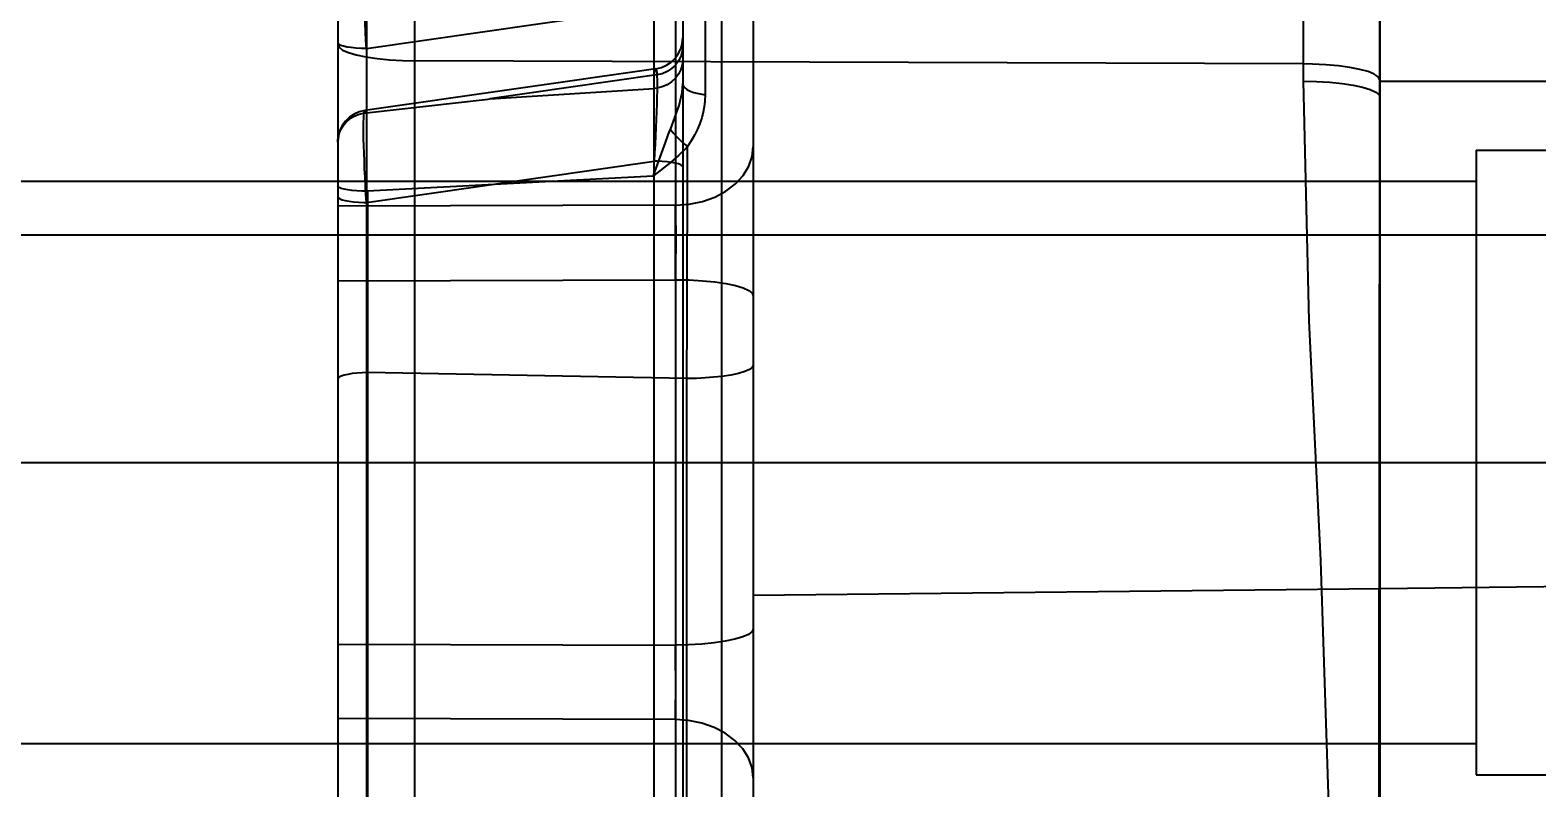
# Model space of a CAD drawing. Header units: millimetres. Extents: x 632 to 3922, y 1402 to 2001.
# Drawn here: x 3702.12 to 3711.77, y 1960.19 to 1965.04 of the extents above; entities that cross this region are included whole.
import ezdxf
from ezdxf.lldxf.tags import DXFTag

# ---------------------------------------------------------------- set-up
doc = ezdxf.new("R2010")
doc.units = ezdxf.units.MM
for name, color, linetype in [('7', 7, 'Continuous'), ('8', 8, 'Continuous'), ('CE', 1, 'CENTER'), ('DIM', 7, 'Continuous'), ('H1', 2, 'HIDDEN'), ('H2', 4, 'HIDDEN')]:
    doc.layers.add(name, color=color, linetype=linetype)
doc.styles.add('SY', font='romans.shx', dxfattribs={"width": 0.85, "height": 3, "bigfont": 'ghs.shx'})
tags = doc.linetypes.add('CENTER', pattern=[2, 1.25, -0.25, 0.25, -0.25]).pattern_tags.tags
tags[10:11] = [DXFTag(74, 4), DXFTag(75, 0), DXFTag(340, '0'), DXFTag(46, 1.0), DXFTag(50, 0.0), DXFTag(44, 0.0), DXFTag(45, 0.0)]
tags[8:9] = [DXFTag(74, 4), DXFTag(75, 0), DXFTag(340, '0'), DXFTag(46, 1.0), DXFTag(50, 0.0), DXFTag(44, 0.0), DXFTag(45, 0.0)]
tags[6:7] = [DXFTag(74, 4), DXFTag(75, 0), DXFTag(340, '0'), DXFTag(46, 1.0), DXFTag(50, 0.0), DXFTag(44, 0.0), DXFTag(45, 0.0)]
tags[4:5] = [DXFTag(74, 4), DXFTag(75, 0), DXFTag(340, '0'), DXFTag(46, 1.0), DXFTag(50, 0.0), DXFTag(44, 0.0), DXFTag(45, 0.0)]
tags = doc.linetypes.add('HIDDEN', pattern=[0.375, 0.25, -0.125]).pattern_tags.tags
tags[6:7] = [DXFTag(74, 4), DXFTag(75, 0), DXFTag(340, '0'), DXFTag(46, 1.0), DXFTag(50, 0.0), DXFTag(44, 0.0), DXFTag(45, 0.0)]
tags[4:5] = [DXFTag(74, 4), DXFTag(75, 0), DXFTag(340, '0'), DXFTag(46, 1.0), DXFTag(50, 0.0), DXFTag(44, 0.0), DXFTag(45, 0.0)]
doc.dimstyles.new('BaseStyle', dxfattribs={"dimtxt": 3, "dimasz": 2, "dimexe": 0.6, "dimexo": 0, "dimgap": 1, "dimtad": 1, "dimdsep": 46, "dimtxsty": 'SY', "dimcen": 0, "dimclrd": 3, "dimclre": 3, "dimclrt": 7, "dimaunit": 1, "dimazin": 0, "dimtfac": 1, "dimtmove": 0, "dimatfit": 3, "dimfxl": 1, "dimtolj": 1, "dimtzin": 0, "dimarcsym": 0})

# ---------------------------------------------------------------- blocks, each defined once
blk = doc.blocks.new('*D770')
at = {"layer": 'Defpoints', "color": 0}
for p in [(3736.3783, 1992.7284), (3669.8239, 1989.2284), (3690.8239, 1963.7284)]:
    blk.add_point(p, dxfattribs=at)
at = {"layer": 'DIM', "color": 3, "lineweight": -2}
for p, q in [((3677.8239, 1992.7284), (3673.8239, 1989.2284)), ((3736.3783, 1992.7284), (3677.8239, 1992.7284)), ((3673.8239, 1989.2284), (3664.8168, 1989.2284))]:
    blk.add_line(p, q, dxfattribs=at)
at = {"layer": 'DIM', "color": 7, "insert": (3666.8204, 1991.7284), "char_height": 3, "attachment_point": 5, "style": 'SY', "bg_fill": 3, "box_fill_scale": 1.1, "bg_fill_color": 256, "bg_fill_true_color": 13158600, "bg_fill_transparency": 0}
blk.add_mtext('\\A1;29', dxfattribs=at)
blk = doc.blocks.new('*D771')
at = {"layer": 'Defpoints', "color": 0}
for p in [(3669.8239, 1979.7284), (3751.5876, 1979.7284), (3690.8239, 1963.7284)]:
    blk.add_point(p, dxfattribs=at)
at = {"layer": 'DIM', "color": 3, "lineweight": -2}
blk.add_line((3751.5876, 1979.7284), (3665.0596, 1979.7284), dxfattribs=at)
at = {"layer": 'DIM', "color": 7, "insert": (3666.9418, 1982.2284), "char_height": 3, "attachment_point": 5, "style": 'SY', "bg_fill": 3, "box_fill_scale": 1.1, "bg_fill_color": 256, "bg_fill_true_color": 13158600, "bg_fill_transparency": 0}
blk.add_mtext('\\A1;16', dxfattribs=at)
blk = doc.blocks.new('*D773')
at = {"layer": 'Defpoints', "color": 0}
for p in [(3690.8239, 1963.7284), (3669.8239, 1938.2284), (3736.3783, 1934.7284)]:
    blk.add_point(p, dxfattribs=at)
at = {"layer": 'DIM', "color": 3, "lineweight": -2}
for p, q in [((3673.8239, 1938.2284), (3664.8168, 1938.2284)), ((3677.8239, 1934.7284), (3673.8239, 1938.2284)), ((3736.3783, 1934.7284), (3677.8239, 1934.7284))]:
    blk.add_line(p, q, dxfattribs=at)
at = {"layer": 'DIM', "color": 7, "insert": (3666.8204, 1940.7284), "char_height": 3, "attachment_point": 5, "style": 'SY', "bg_fill": 3, "box_fill_scale": 1.1, "bg_fill_color": 256, "bg_fill_true_color": 13158600, "bg_fill_transparency": 0}
blk.add_mtext('\\A1;29', dxfattribs=at)
blk = doc.blocks.new('*D774')
at = {"layer": 'Defpoints', "color": 0}
for p in [(3690.8239, 1963.7284), (3669.8239, 1947.7284), (3751.5876, 1947.7284)]:
    blk.add_point(p, dxfattribs=at)
at = {"layer": 'DIM', "color": 3, "lineweight": -2}
blk.add_line((3751.5876, 1947.7284), (3665.0596, 1947.7284), dxfattribs=at)
at = {"layer": 'DIM', "color": 7, "insert": (3666.9418, 1950.2284), "char_height": 3, "attachment_point": 5, "style": 'SY', "bg_fill": 3, "box_fill_scale": 1.1, "bg_fill_color": 256, "bg_fill_true_color": 13158600, "bg_fill_transparency": 0}
blk.add_mtext('\\A1;16', dxfattribs=at)

msp = doc.modelspace()

# ---------------------------------------------------------------- linework, layer by layer
at = {"layer": '7'}
for p, q in [((3704.0875, 1968.1156), (3704.0875, 1964.9483)), ((3704.0875, 1964.9483), (3704.0875, 1959.2392)), ((3710.7641, 1959.1722), (3710.7641, 1960.5185))]:
    msp.add_line(p, q, dxfattribs=at)
for points in [[(3710.7624, 1964.7226, 0), (3710.7624, 1970.0175, 0), (3710.7624, 1975.3441, 0), (3710.7624, 1979.5018, 0), (3710.7624, 1983.6736, 0)], [(3710.7641, 1964.7125, 0), (3710.7641, 1970.9978, 0), (3710.7641, 1977.3206, 0), (3710.7641, 1983.6738, 0)], [(3710.7641, 1960.5185, 0), (3710.7641, 1964.7125, 0)]]:
    msp.add_polyline3d(points, dxfattribs=at)
at = {"layer": '8'}
for p, q in [((3704.5807, 1964.8439), (3704.5807, 1967.5403)), ((3710.2695, 1964.8233), (3704.5807, 1964.8439)), ((3704.5807, 1959.1349), (3704.5807, 1964.8439)), ((3710.7624, 1964.6135), (3710.7624, 1964.7125)), ((3710.7641, 1964.7125), (3735.3728, 1964.7125))]:
    msp.add_line(p, q, dxfattribs=at)
for points in [[(3710.2695, 1983.6478, 0), (3710.2695, 1979.5279, 0), (3710.2695, 1975.4179, 0), (3710.2695, 1970.109, 0), (3710.2695, 1964.8233, 0)], [(3704.0875, 1964.9483, 0), (3704.0951, 1964.9301, 0), (3704.1178, 1964.9126, 0), (3704.1547, 1964.8961, 0), (3704.2049, 1964.8812, 0), (3704.2668, 1964.8683, 0), (3704.3385, 1964.8579, 0), (3704.4178, 1964.8502, 0), (3704.5023, 1964.8455, 0), (3704.5807, 1964.8439, 0)], [(3710.7624, 1964.7226, 0), (3710.7517, 1964.7407, 0), (3710.726, 1964.7581, 0), (3710.6862, 1964.7743, 0), (3710.6335, 1964.7888, 0), (3710.5695, 1964.8012, 0), (3710.496, 1964.8111, 0), (3710.4155, 1964.8182, 0), (3710.3302, 1964.8223, 0), (3710.2695, 1964.8233, 0)], [(3710.2695, 1964.8233, 0), (3710.2695, 1964.7141, 0)], [(3710.2695, 1964.7141, 0), (3710.3565, 1964.7122, 0), (3710.4406, 1964.7072, 0), (3710.5193, 1964.6992, 0), (3710.5901, 1964.6885, 0), (3710.6508, 1964.6755, 0), (3710.6998, 1964.6604, 0), (3710.7354, 1964.6438, 0), (3710.7565, 1964.6261, 0), (3710.7624, 1964.6135, 0)], [(3710.2695, 1964.7141, 0), (3710.3059, 1963.1793, 0), (3710.3817, 1961.6444, 0), (3710.4598, 1959.2325, 0)], [(3710.7624, 1964.7125, 0), (3710.7624, 1964.7126, 0), (3710.7624, 1964.7226, 0)], [(3710.7624, 1964.7125, 0), (3710.7641, 1964.7125, 0)], [(3710.7556, 1959.1721, 0), (3710.7569, 1960.6992, 0), (3710.7596, 1962.2181, 0), (3710.7624, 1964.6135, 0)]]:
    msp.add_polyline3d(points, dxfattribs=at)
at = {"layer": 'CE'}
for p, q in [((3690.8239, 1963.7284), (3775.3783, 1963.7284)), ((3693.8419, 1962.2717), (3752.5518, 1962.2717))]:
    msp.add_line(p, q, dxfattribs=at)
at = {"layer": 'H1'}
for p, q in [((3706.113, 1960.0876), (3706.113, 1968.1971)), ((3706.2963, 1968.233), (3706.2963, 1960.1235)), ((3704.2708, 1968.0573), (3704.2708, 1959.3993)), ((3706.2505, 1966.6792), (3706.2505, 1963.9194)), ((3704.2708, 1964.9217), (3706.113, 1965.1869)), ((3706.1241, 1964.793), (3704.2597, 1964.5246)), ((3706.113, 1964.7509), (3705.0611, 1964.5994)), ((3704.2708, 1963.9356), (3706.113, 1964.2008)), ((3706.2505, 1963.9194), (3704.0875, 1963.9126)), ((3706.2505, 1963.4419), (3706.2505, 1963.9194)), ((3704.0875, 1963.4352), (3706.2505, 1963.4419)), ((3706.2505, 1963.4419), (3706.2505, 1962.8098)), ((3704.2778, 1962.8467), (3704.2778, 1958.9047)), ((3706.3226, 1962.8085), (3704.2778, 1962.8467)), ((3706.7481, 1962.8946), (3706.7481, 1959.0132)), ((3706.2505, 1962.8098), (3706.2505, 1959.4075)), ((3706.3226, 1959.4371), (3706.3226, 1962.8085)), ((3706.5473, 1958.9409), (3706.5473, 1962.8223)), ((3736.3783, 1961.7421), (3710.7641, 1961.463)), ((3710.7641, 1961.463), (3706.7481, 1961.4193)), ((3704.0875, 1961.1083), (3706.2505, 1961.1015)), ((3706.2505, 1960.6241), (3704.0875, 1960.6309))]:
    msp.add_line(p, q, dxfattribs=at)
for points in [[(3706.4397, 1965.7567, 0), (3706.4397, 1965.6345, 0), (3706.4397, 1965.5056, 0), (3706.4397, 1965.3693, 0), (3706.4397, 1965.2269, 0), (3706.4397, 1965.0845, 0), (3706.4397, 1964.9371, 0), (3706.4397, 1964.7842, 0), (3706.4397, 1964.6271, 0)], [(3706.5473, 1962.8223, 0), (3706.5473, 1963.0451, 0), (3706.5473, 1963.2729, 0), (3706.5473, 1963.5024, 0), (3706.5473, 1963.7317, 0), (3706.5473, 1963.959, 0), (3706.5473, 1964.1836, 0), (3706.5473, 1964.405, 0), (3706.5473, 1964.6214, 0), (3706.5473, 1964.8309, 0), (3706.5473, 1965.0617, 0), (3706.5473, 1965.282, 0), (3706.5473, 1965.4896, 0), (3706.5473, 1965.6821, 0), (3706.5473, 1965.7866, 0)], [(3704.2708, 1964.9217, 0), (3704.2675, 1964.9756, 0), (3704.2644, 1965.0299, 0), (3704.2615, 1965.084, 0), (3704.259, 1965.1373, 0), (3704.2569, 1965.1891, 0), (3704.255, 1965.2389, 0), (3704.2536, 1965.286, 0), (3704.2526, 1965.3298, 0), (3704.252, 1965.3699, 0), (3704.2519, 1965.4056, 0), (3704.2522, 1965.4367, 0), (3704.2529, 1965.4627, 0), (3704.254, 1965.4833, 0), (3704.2555, 1965.4983, 0), (3704.2574, 1965.5074, 0), (3704.2597, 1965.5107, 0)], [(3706.7481, 1965.5281, 0), (3706.7481, 1965.4353, 0), (3706.7481, 1965.2642, 0), (3706.7481, 1965.0799, 0), (3706.7481, 1964.8841, 0), (3706.7481, 1964.6791, 0), (3706.7481, 1964.4929, 0), (3706.7481, 1964.3007, 0), (3706.7481, 1964.1041, 0), (3706.7481, 1963.9045, 0), (3706.7481, 1963.7026, 0), (3706.7481, 1963.4988, 0), (3706.7481, 1963.295, 0), (3706.7481, 1963.0926, 0), (3706.7481, 1962.8946, 0)], [(3704.2708, 1964.9217, 0), (3704.2363, 1964.9228, 0), (3704.2034, 1964.9249, 0), (3704.1731, 1964.9281, 0), (3704.1463, 1964.9321, 0), (3704.1238, 1964.9369, 0), (3704.1063, 1964.9424, 0), (3704.0943, 1964.9483, 0), (3704.0883, 1964.9545, 0), (3704.0875, 1964.9576, 0)], [(3706.2963, 1964.935, 0), (3706.2932, 1964.9029, 0), (3706.2842, 1964.8718, 0), (3706.2694, 1964.8426, 0), (3706.2493, 1964.8162, 0), (3706.2246, 1964.7934, 0), (3706.1959, 1964.7749, 0), (3706.1642, 1964.7613, 0), (3706.1304, 1964.753, 0), (3706.113, 1964.7509, 0)], [(3706.2963, 1964.8508, 0), (3706.2932, 1964.8187, 0), (3706.2842, 1964.7876, 0), (3706.2694, 1964.7584, 0), (3706.2493, 1964.732, 0), (3706.2246, 1964.7092, 0), (3706.1959, 1964.6908, 0), (3706.1642, 1964.6771, 0), (3706.1304, 1964.6688, 0), (3706.113, 1964.6667, 0)], [(3706.1241, 1964.793, 0), (3706.1264, 1964.7904, 0), (3706.1283, 1964.7818, 0), (3706.1298, 1964.7672, 0), (3706.1309, 1964.7467, 0), (3706.1316, 1964.7206, 0), (3706.1319, 1964.6891, 0), (3706.1317, 1964.6526, 0), (3706.1311, 1964.6117, 0), (3706.1301, 1964.567, 0), (3706.1286, 1964.519, 0), (3706.1268, 1964.4685, 0), (3706.1246, 1964.4161, 0), (3706.1221, 1964.3625, 0), (3706.1193, 1964.3083, 0), (3706.1162, 1964.2542, 0), (3706.113, 1964.2008, 0)], [(3706.113, 1964.7509, 0), (3706.1161, 1964.7688, 0), (3706.119, 1964.7819, 0), (3706.1217, 1964.79, 0), (3706.1241, 1964.793, 0)], [(3706.2171, 1964.4047, 0), (3706.2458, 1964.4808, 0), (3706.2728, 1964.5578, 0), (3706.2805, 1964.5848, 0), (3706.2869, 1964.6121, 0), (3706.2919, 1964.64, 0), (3706.2951, 1964.6683, 0), (3706.2963, 1964.6974, 0)], [(3706.2963, 1964.6974, 0), (3706.2993, 1964.6847, 0), (3706.3084, 1964.6723, 0), (3706.3232, 1964.6607, 0), (3706.3433, 1964.6502, 0), (3706.368, 1964.6412, 0), (3706.3967, 1964.6338, 0), (3706.4284, 1964.6284, 0), (3706.4397, 1964.6271, 0)], [(3704.2697, 1964.5112, 0), (3705.0511, 1964.5984, 0), (3705.0611, 1964.5994, 0)], [(3705.0611, 1964.5994, 0), (3706.113, 1964.6667, 0)], [(3706.4397, 1964.6271, 0), (3706.4381, 1964.5857, 0), (3706.4339, 1964.5497, 0), (3706.4273, 1964.514, 0), (3706.418, 1964.4782, 0), (3706.4061, 1964.443, 0), (3706.3902, 1964.4049, 0), (3706.3714, 1964.3676, 0), (3706.35, 1964.3307, 0), (3706.3266, 1964.2942, 0)], [(3704.0875, 1964.3231, 0), (3704.0875, 1964.3268, 0), (3704.088, 1964.3371, 0), (3704.0891, 1964.3474, 0), (3704.0919, 1964.3629, 0), (3704.0961, 1964.3782, 0), (3704.1016, 1964.3931, 0), (3704.1084, 1964.4076, 0), (3704.1164, 1964.4212, 0), (3704.1256, 1964.4342, 0), (3704.1359, 1964.4465, 0), (3704.1473, 1964.4579, 0), (3704.1596, 1964.4684, 0), (3704.1729, 1964.4779, 0), (3704.187, 1964.4863, 0), (3704.2017, 1964.4936, 0), (3704.2171, 1964.4998, 0), (3704.233, 1964.5047, 0), (3704.2494, 1964.5084, 0), (3704.2659, 1964.5108, 0)], [(3704.2708, 1963.9356, 0), (3704.2675, 1963.9895, 0), (3704.2644, 1964.0438, 0), (3704.2615, 1964.0979, 0), (3704.259, 1964.1512, 0), (3704.2569, 1964.203, 0), (3704.255, 1964.2528, 0), (3704.2536, 1964.2999, 0), (3704.2526, 1964.3437, 0), (3704.252, 1964.3837, 0), (3704.2519, 1964.4195, 0), (3704.2522, 1964.4506, 0), (3704.2529, 1964.4766, 0), (3704.254, 1964.4972, 0), (3704.2555, 1964.5121, 0), (3704.2574, 1964.5213, 0), (3704.2597, 1964.5246, 0)], [(3704.2597, 1964.5246, 0), (3704.2626, 1964.5213, 0), (3704.2659, 1964.5108, 0)], [(3704.2659, 1964.5108, 0), (3704.2697, 1964.5112, 0)], [(3706.1075, 1964.1058, 0), (3706.1091, 1964.1099, 0), (3706.1343, 1964.1789, 0), (3706.1599, 1964.249, 0), (3706.1861, 1964.3206, 0), (3706.2125, 1964.3923, 0), (3706.2171, 1964.4047, 0)], [(3706.2171, 1964.4047, 0), (3706.2354, 1964.3823, 0), (3706.2568, 1964.3588, 0), (3706.2808, 1964.3349, 0), (3706.3065, 1964.3114, 0), (3706.3266, 1964.2942, 0)], [(3706.3266, 1964.2942, 0), (3706.3174, 1964.2846, 0), (3706.2692, 1964.2375, 0), (3706.2182, 1964.193, 0), (3706.1107, 1964.1082, 0), (3706.1075, 1964.1058, 0)], [(3706.3226, 1962.8085, 0), (3706.3242, 1963.179, 0), (3706.3254, 1963.5536, 0), (3706.3262, 1963.9271, 0), (3706.3266, 1964.2942, 0)], [(3706.2963, 1964.1649, 0), (3706.2932, 1964.1711, 0), (3706.2842, 1964.1772, 0), (3706.2694, 1964.1829, 0), (3706.2493, 1964.188, 0), (3706.2246, 1964.1925, 0), (3706.1959, 1964.1961, 0), (3706.1642, 1964.1987, 0), (3706.1304, 1964.2003, 0), (3706.113, 1964.2008, 0)], [(3706.2505, 1963.9194, 0), (3706.3376, 1963.9256, 0), (3706.4219, 1963.943, 0), (3706.5009, 1963.971, 0), (3706.5721, 1964.0087, 0), (3706.6334, 1964.0551, 0), (3706.683, 1964.1087, 0), (3706.7193, 1964.1679, 0), (3706.7412, 1964.2308, 0), (3706.7481, 1964.2924, 0)], [(3706.1075, 1964.1058, 0), (3704.2763, 1964.0088, 0)], [(3704.2763, 1964.0088, 0), (3704.2417, 1964.0096, 0), (3704.2085, 1964.0113, 0), (3704.1777, 1964.0139, 0), (3704.1503, 1964.0174, 0), (3704.127, 1964.0215, 0), (3704.1087, 1964.0261, 0), (3704.0958, 1964.0313, 0), (3704.0888, 1964.0366, 0), (3704.0875, 1964.0403, 0)], [(3704.2763, 1964.0088, 0), (3704.2765, 1963.7184, 0), (3704.2769, 1963.4263, 0), (3704.2773, 1963.1349, 0), (3704.2778, 1962.8467, 0)], [(3704.0875, 1963.9715, 0), (3704.0905, 1963.9652, 0), (3704.0996, 1963.9592, 0), (3704.1144, 1963.9535, 0), (3704.1345, 1963.9483, 0), (3704.1592, 1963.9439, 0), (3704.1879, 1963.9403, 0), (3704.2196, 1963.9376, 0), (3704.2534, 1963.936, 0), (3704.2708, 1963.9356, 0)], [(3706.2505, 1963.9194, 0), (3706.2508, 1963.8723, 0), (3706.251, 1963.8197, 0), (3706.2511, 1963.7624, 0), (3706.2511, 1963.7014, 0), (3706.2511, 1963.6378, 0), (3706.251, 1963.5726, 0), (3706.2508, 1963.5069, 0), (3706.2505, 1963.4419, 0)], [(3706.2505, 1963.4419, 0), (3706.3376, 1963.4402, 0), (3706.4219, 1963.4353, 0), (3706.5009, 1963.4275, 0), (3706.5721, 1963.4169, 0), (3706.6334, 1963.404, 0), (3706.683, 1963.389, 0), (3706.7193, 1963.3724, 0), (3706.7412, 1963.3548, 0), (3706.7481, 1963.3376, 0)], [(3704.2778, 1962.8467, 0), (3704.2431, 1962.8457, 0), (3704.2098, 1962.8435, 0), (3704.1789, 1962.8401, 0), (3704.1513, 1962.8356, 0), (3704.1279, 1962.8302, 0), (3704.1094, 1962.824, 0), (3704.0963, 1962.8172, 0), (3704.089, 1962.8101, 0), (3704.0875, 1962.805, 0)], [(3706.7481, 1962.8946, 0), (3706.742, 1962.8801, 0), (3706.7239, 1962.8661, 0), (3706.6943, 1962.8529, 0), (3706.6541, 1962.841, 0), (3706.6046, 1962.8307, 0), (3706.5473, 1962.8223, 0)], [(3706.5473, 1962.8223, 0), (3706.468, 1962.8146, 0), (3706.3835, 1962.8099, 0), (3706.3226, 1962.8085, 0)], [(3706.7481, 1961.2059, 0), (3706.7405, 1961.1878, 0), (3706.7178, 1961.1702, 0), (3706.6808, 1961.1537, 0), (3706.6306, 1961.1388, 0), (3706.5688, 1961.126, 0), (3706.4971, 1961.1155, 0), (3706.4178, 1961.1078, 0), (3706.3333, 1961.1031, 0), (3706.2505, 1961.1015, 0)], [(3706.2505, 1960.6241, 0), (3706.2508, 1960.6712, 0), (3706.251, 1960.7238, 0), (3706.2511, 1960.7811, 0), (3706.2511, 1960.8421, 0), (3706.2511, 1960.9057, 0), (3706.251, 1960.9709, 0), (3706.2508, 1961.0366, 0), (3706.2505, 1961.1015, 0)], [(3706.7481, 1960.2511, 0), (3706.7405, 1960.3159, 0), (3706.7178, 1960.3787, 0), (3706.6808, 1960.4376, 0), (3706.6306, 1960.4909, 0), (3706.5688, 1960.5369, 0), (3706.4971, 1960.5742, 0), (3706.4178, 1960.6017, 0), (3706.3333, 1960.6185, 0), (3706.2505, 1960.6241, 0)]]:
    msp.add_polyline3d(points, dxfattribs=at)
for centre, start, end in [((3706.0955, 1964.9917), 278.16674, 0), ((3704.2883, 1964.3259), 98.19295, 180)]:
    msp.add_arc(centre, 0.2008, start, end, dxfattribs=at)
at = {"layer": 'H2'}
for p, q in [((3711.3783, 1964.2717), (3762.07, 1964.2717)), ((3711.3783, 1964.2717), (3711.3783, 1960.2717)), ((3704.0875, 1964.0717), (3694.7001, 1964.0717)), ((3710.7641, 1964.0717), (3704.0875, 1964.0717)), ((3711.3783, 1964.0717), (3710.7641, 1964.0717)), ((3694.7001, 1960.4717), (3704.0875, 1960.4717)), ((3704.0875, 1960.4717), (3711.3783, 1960.4717)), ((3711.3783, 1960.2717), (3762.07, 1960.2717))]:
    msp.add_line(p, q, dxfattribs=at)

# ---------------------------------------------------------------- next in the draw order: dimensions: what is measured, and where the dimension line sits
at = {"layer": 'DIM'}
dim = msp.add_ordinate_dim(feature_location=(3736.3783, 1992.7284), offset=(-66.5544, -3.5), dtype=0, origin=(3690.8239, 1963.7284), dimstyle='BaseStyle', override={"dimtfill": 1}, dxfattribs=at)
dim.commit()
dim.dimension.update_dxf_attribs({"geometry": '*D770', "text_midpoint": (3666.8204, 1991.7284)})

# ---------------------------------------------------------------- next in the draw order: dimensions: what is measured, and where the dimension line sits
dim = msp.add_ordinate_dim(feature_location=(3751.5876, 1979.7284), offset=(-81.7636, 0), dtype=0, origin=(3690.8239, 1963.7284), dimstyle='BaseStyle', override={"dimtfill": 1}, dxfattribs=at)
dim.commit()
dim.dimension.update_dxf_attribs({"geometry": '*D771', "text_midpoint": (3666.9418, 1982.2284)})

# ---------------------------------------------------------------- next in the draw order: dimensions: what is measured, and where the dimension line sits
dim = msp.add_ordinate_dim(feature_location=(3736.3783, 1934.7284), offset=(-66.5544, 3.5), dtype=0, origin=(3690.8239, 1963.7284), dimstyle='BaseStyle', override={"dimtfill": 1}, dxfattribs=at)
dim.commit()
dim.dimension.update_dxf_attribs({"geometry": '*D773', "text_midpoint": (3666.8204, 1940.7284)})

# ---------------------------------------------------------------- next in the draw order: dimensions: what is measured, and where the dimension line sits
dim = msp.add_ordinate_dim(feature_location=(3751.5876, 1947.7284), offset=(-81.7636, 0), dtype=0, origin=(3690.8239, 1963.7284), dimstyle='BaseStyle', override={"dimtfill": 1}, dxfattribs=at)
dim.commit()
dim.dimension.update_dxf_attribs({"geometry": '*D774', "text_midpoint": (3666.9418, 1950.2284)})

doc.saveas('drawing.dxf')
